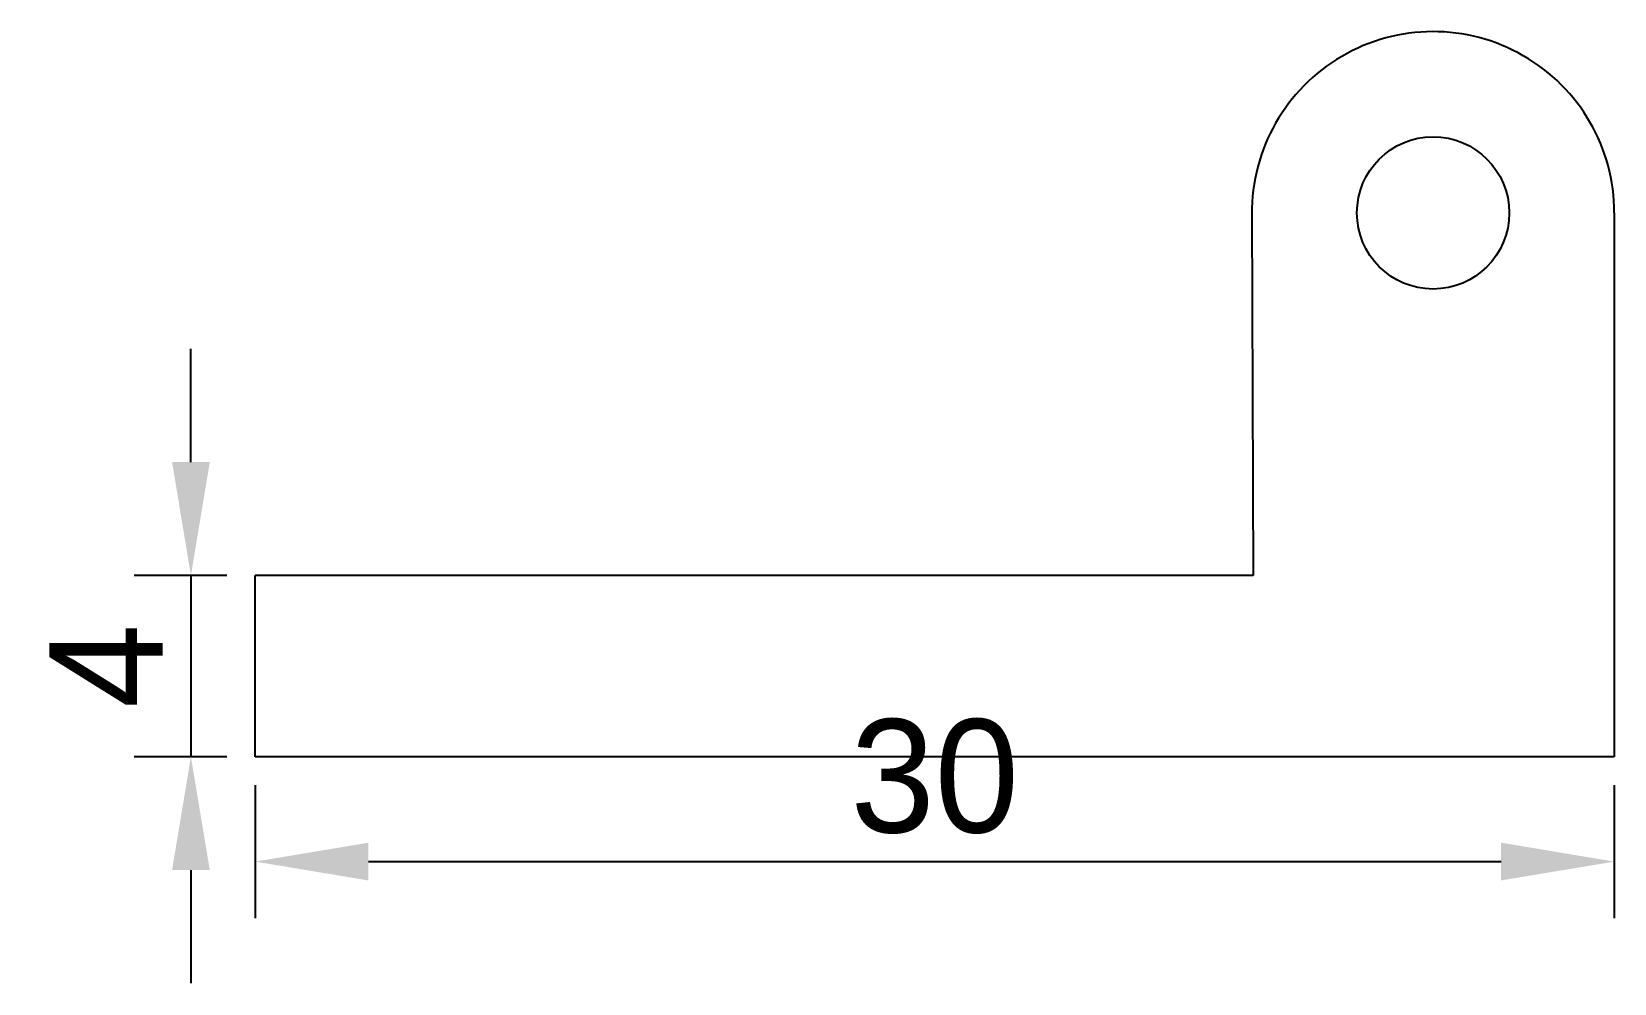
# Model space of a CAD drawing. Header units: millimetres. Extents: x 235.5 to 270.4, y 209.9 to 230.9.
import ezdxf

# ---------------------------------------------------------------- set-up
doc = ezdxf.new("R2010")
doc.units = ezdxf.units.MM
doc.dimstyles.new('ISO-25', dxfattribs={"dimtxt": 2.5, "dimasz": 2.5, "dimexe": 1.25, "dimexo": 0.625, "dimtad": 1, "dimtxsty": 'Standard', "dimcen": 2.5, "dimadec": 0, "dimazin": 0, "dimtfac": 1, "dimtmove": 0, "dimatfit": 3, "dimfxl": 1, "dimarcsym": 0})

# ---------------------------------------------------------------- blocks, each defined once
blk = doc.blocks.new('*D2')
at = {"color": 0, "lineweight": -2}
for p, q in [((240.435, 214.285), (240.435, 211.346)), ((270.435, 214.285), (270.435, 211.346)), ((242.935, 212.596), (267.935, 212.596))]:
    blk.add_line(p, q, dxfattribs=at)
at = {"color": 0}
for points in [[(242.935, 213.013), (242.935, 212.18), (240.435, 212.596)], [(267.935, 213.013), (267.935, 212.18), (270.435, 212.596)]]:
    blk.add_solid(points, dxfattribs=at)
at = {"layer": 'Defpoints', "color": 0}
for p in [(240.435, 214.91, 5), (270.435, 214.91, 5), (270.435, 212.596)]:
    blk.add_point(p, dxfattribs=at)
at = {"color": 0, "insert": (255.435, 214.471), "char_height": 2.5, "attachment_point": 5}
blk.add_mtext('30', dxfattribs=at)
blk = doc.blocks.new('*D3')
at = {"color": 0, "lineweight": -2}
for p, q in [((239.018, 221.41), (239.018, 223.91)), ((239.81, 218.91), (237.768, 218.91)), ((239.018, 218.91), (239.018, 214.91)), ((239.81, 214.91), (237.768, 214.91)), ((239.018, 212.41), (239.018, 209.91))]:
    blk.add_line(p, q, dxfattribs=at)
at = {"color": 0}
for points in [[(238.602, 221.41), (239.435, 221.41), (239.018, 218.91)], [(238.602, 212.41), (239.435, 212.41), (239.018, 214.91)]]:
    blk.add_solid(points, dxfattribs=at)
at = {"layer": 'Defpoints', "color": 0}
for p in [(240.435, 218.91, 5), (239.018, 214.91), (240.435, 214.91, 5)]:
    blk.add_point(p, dxfattribs=at)
at = {"color": 0, "insert": (237.143, 216.91), "char_height": 2.5, "attachment_point": 5, "rotation": 90}
blk.add_mtext('4', dxfattribs=at)

msp = doc.modelspace()

# ---------------------------------------------------------------- linework, layer by layer
for p, q in [((262.435, 226.91), (262.465, 218.91, 5)), ((270.435, 226.91, 1.25), (270.435, 214.91, 5)), ((240.435, 214.91, 5), (240.435, 218.91, 5)), ((262.465, 218.91, 5), (240.435, 218.91, 5)), ((270.435, 214.91, 5), (240.435, 214.91, 5))]:
    msp.add_line(p, q)
msp.add_circle((266.435, 226.91), 1.68)
msp.add_arc((266.435, 226.91), 4, 360, 180.4221)

# ---------------------------------------------------------------- dimensions: what is measured, and where the dimension line sits
dim = msp.add_linear_dim(base=(239.018, 214.91), p1=(240.435, 218.91, 5), p2=(240.435, 214.91, 5), angle=90, dimstyle='ISO-25')
dim.commit()
dim.dimension.update_dxf_attribs({"geometry": '*D3', "text_midpoint": (237.143, 216.91)})
dim = msp.add_linear_dim(base=(270.435, 212.596), p1=(240.435, 214.91, 5), p2=(270.435, 214.91, 5), dimstyle='ISO-25')
dim.commit()
dim.dimension.update_dxf_attribs({"geometry": '*D2', "text_midpoint": (255.435, 214.471)})

doc.saveas('drawing.dxf')
